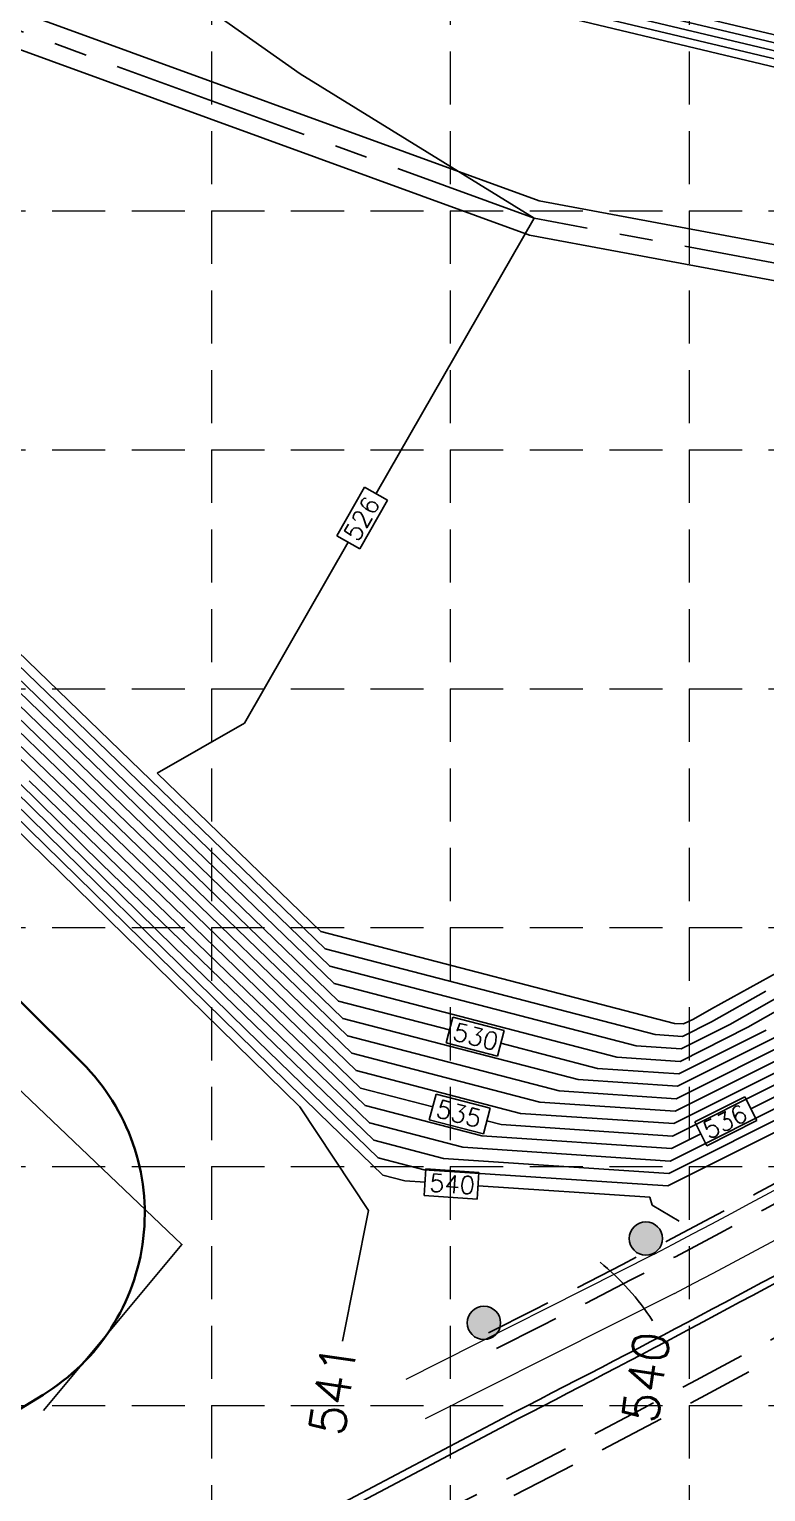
# Model space of a CAD drawing. Header units: feet. Extents: x 2597001 to 2598732, y 7017887 to 7019952.
# Drawn here: x 2597602.7 to 2597686, y 7018121.9 to 7018287.1 of the extents above; entities that cross this region are included whole.
import ezdxf

# ---------------------------------------------------------------- set-up
doc = ezdxf.new("R2010")
doc.units = ezdxf.units.FT
doc.header["$LTSCALE"] = 30
doc.header["$MEASUREMENT"] = 0
for name, pattern in [('18358A-BASE-GRAD$0$CENTER2', [1.125, 0.75, -0.125, 0.125, -0.125]), ('18358A-BASE-GRAD$0$HIDDEN', [0.375, 0.25, -0.125]), ('HIDDEN', [0.375, 0.25, -0.125])]:
    doc.linetypes.add(name, pattern=pattern)
doc.layers.get('0').update_dxf_attribs({"linetype": 'CONTINUOUS'})
for name, color, linetype, lineweight in [('18358A-BASE-SITE$0$A-Sidewalk', 241, 'CONTINUOUS', 20), ('18358A-BASE-SITE$0$COORDINATES 2-28-07', 2, 'CONTINUOUS', 0), ('18358A-BASE-SITE$0$D-CONCRETE', 2, 'CONTINUOUS', 9), ('18358A-BASE-SITE$0$D-HATCH-BNDRY', 7, 'CONTINUOUS', 5), ('18358A-BASE-SITE$0$Pond', 141, 'CONTINUOUS', 35)]:
    doc.layers.add(name, color=color, linetype=linetype, lineweight=lineweight)
for name, color, linetype in [('18358D-SURVEY$0$S-BNDRY-SYM', 7, 'CONTINUOUS'), ('18358D-SURVEY$0$S-CURB', 6, 'CONTINUOUS'), ('18358D-SURVEY$0$S-FENCE', 6, '18358D-SURVEY$0$XFENCE'), ('GRID', 254, 'HIDDEN'), ('PC', 35, 'CONTINUOUS'), ('STORM', 5, 'CONTINUOUS')]:
    doc.layers.add(name, color=color, linetype=linetype)
doc.styles.add('18358A-BASE-SITE$0$L3-M', font='simplex.shx', dxfattribs={"height": 3})
doc.styles.add('18358D-SURVEY$1$STANDARD', font='simplex.shx', dxfattribs={"oblique": 10})
doc.styles.add('L0.10-P', font='simplex.shx', dxfattribs={"height": 0.1})
doc.styles.add('L100', font='simplex.shx', dxfattribs={"height": 2})
doc.linetypes.add('18358D-SURVEY$0$XFENCE', pattern='A,0.5,-0.2,["X",18358D-SURVEY$1$STANDARD,S=0.06,R=0,X=-0.1,Y=-0.03],-0.03', length=0.73)

# ---------------------------------------------------------------- blocks, each defined once
blk = doc.blocks.new('18358D-SURVEY$0$ir')
h = blk.add_hatch(color=256)
edge = h.paths.add_edge_path()
edge.add_arc((0, 0), 0.0377, 0, 360)
blk.add_circle((0, 0), 0.0377)

msp = doc.modelspace()

# ---------------------------------------------------------------- linework, layer by layer
at = {"layer": '18358A-BASE-SITE$0$A-Sidewalk', "color": 7}
for p, q in [((2597673.38, 7018148.72), (2597645.31, 7018134.55)), ((2597675.69, 7018144.29), (2597647.5, 7018130.13))]:
    msp.add_line(p, q, dxfattribs=at)
for radius in [1160.02, 1165.02]:
    msp.add_arc((2597135.72, 7019176.61), radius, 297.61224, 305.38871, dxfattribs=at)
at = {"layer": '18358A-BASE-SITE$0$D-CONCRETE', "color": 7, "flags": 128}
msp.add_lwpolyline([(2597665.3, 7018089.96), (2597666.22, 7018088.19), (2597679.02, 7018094.76, 0.019511), (2597766.78, 7018143.6, 0.022109), (2597850.99, 7018199.73, 0.019989), (2597926.69, 7018259.82), (2597925.39, 7018261.34)], format="xyb", dxfattribs=at)
at = {"layer": '18358A-BASE-SITE$0$D-HATCH-BNDRY', "flags": 128}
msp.add_lwpolyline([(2597666.22, 7018088.19), (2597665.67, 7018089.25, 0.035772), (2597675.4, 7018095.25), (2597740.46, 7018142.1, -0.027519), (2597749.76, 7018147.97, 0.02141), (2597834.78, 7018203.47, 0.984779), (2597831.09, 7018208.47), (2597830.39, 7018209.45, 0.022577), (2597913.5, 7018274.96), (2597914.27, 7018274.06), (2597913.65, 7018273.52, 0.414673), (2597912.88, 7018262.23), (2597913.98, 7018260.97, 0.413754), (2597925.26, 7018260.2), (2597925.89, 7018260.75), (2597926.69, 7018259.82, -0.019989), (2597850.99, 7018199.73, -0.022109), (2597766.78, 7018143.6, -0.019511), (2597679.02, 7018094.76)], format="xyb", close=True, dxfattribs=at)
at = {"layer": '18358A-BASE-SITE$0$Pond', "color": 5}
msp.add_lwpolyline([(2597391.23, 7018189.13), (2597407.13, 7018216.82, -0.126348), (2597422.76, 7018232.85), (2597468.96, 7018260.97, -0.183471), (2597524.08, 7018254.45), (2597608.72, 7018170.34, -0.486608), (2597604.3, 7018132.83), (2597576.53, 7018115.88), (2597540.26, 7018095.99), (2597517.46, 7018083.85), (2597506.97, 7018079.67)], format="xyb", dxfattribs=at)
at = {"layer": '18358D-SURVEY$0$S-CURB', "color": 7}
for points in [[(2597585.74, 7018093.3), (2597588.97, 7018094.98, 0.105517), (2597592.37, 7018097.55), (2597592.78, 7018097.97, -0.111688), (2597597.01, 7018101.5), (2597611.75, 7018109.04, -0.092495), (2597616.16, 7018110.4), (2597617.37, 7018110.56, 0.089913), (2597621.66, 7018111.89), (2597657.61, 7018130.88, 0.017249), (2597745.87, 7018179.77), (2597746.98, 7018180.45, 0.014356), (2597808.22, 7018220.73)], [(2597808.69, 7018220.05, -0.014928), (2597746.26, 7018179.06, -0.015298), (2597657.99, 7018130.1), (2597622.13, 7018111.16, -0.10169), (2597617.2, 7018109.72, 0.087838), (2597612.14, 7018108.4), (2597604.83, 7018104.6), (2597597.28, 7018100.73, 0.100184), (2597593.25, 7018097.52, -0.087784), (2597589.09, 7018094.03), (2597585.82, 7018092.37)], [(2597624.34, 7018087.11, 0.002866), (2597713.54, 7018134.45, 0.02409), (2597798.62, 7018186.03, 0.008627), (2597831.23, 7018208.58)], [(2597625.06, 7018086.6), (2597668.89, 7018109.7, 0.015929), (2597758, 7018159.07), (2597759.4, 7018159.9, 0.016544), (2597831.71, 7018207.91)]]:
    msp.add_lwpolyline(points, format="xyb", dxfattribs=at)
at = {"layer": '18358D-SURVEY$0$S-FENCE', "color": 7, "ltscale": 0.3}
msp.add_lwpolyline([(2597604.35, 7018131.04), (2597620, 7018149.83), (2597387.07, 7018371.85), (2597374.16, 7018362.17), (2597367.83, 7018339.07)], dxfattribs=at)
at = {"layer": 'GRID', "color": 252, "linetype": 'HIDDEN', "lineweight": 0, "ltscale": 0.8}
for p, q in [((2597623.33, 7018941.62), (2597623.33, 7017996.5)), ((2597650.33, 7018941.62), (2597650.33, 7017996.5)), ((2597677.33, 7018941.62), (2597677.33, 7017996.5)), ((2597029.33, 7018266.62), (2598703.33, 7018266.62)), ((2597029.33, 7018239.62), (2598703.33, 7018239.62)), ((2597029.33, 7018212.62), (2598703.33, 7018212.62)), ((2597029.33, 7018185.62), (2598703.33, 7018185.62)), ((2597029.33, 7018158.62), (2598703.33, 7018158.62)), ((2597029.33, 7018131.62), (2598703.33, 7018131.62))]:
    msp.add_line(p, q, dxfattribs=at)
at = {"layer": 'PC', "color": 35, "linetype": 'Continuous', "extrusion": (-0.23215, -0.97268, 0)}
for p, q in [((2597537.41, 7018319.48, 527), (2597743.65, 7018270.26, 527)), ((2597537.41, 7018319.48, 527), (2597743.65, 7018270.26, 527)), ((2597540.8, 7018319.57, 528), (2597730.46, 7018274.31, 528)), ((2597540.8, 7018319.57, 528), (2597730.46, 7018274.31, 528)), ((2597551.14, 7018318.01, 529), (2597717.27, 7018278.36, 529)), ((2597551.14, 7018318.01, 529), (2597717.27, 7018278.36, 529)), ((2597562.7, 7018316.16, 530), (2597701.89, 7018282.94, 530)), ((2597562.7, 7018316.16, 530), (2597701.89, 7018282.94, 530))]:
    msp.add_line(p, q, dxfattribs=at)
at = {"layer": 'PC', "color": 35, "extrusion": (-0.23215, -0.97268, 0)}
msp.add_line((2597604.35, 7018302.6, 526), (2597756.84, 7018266.2, 526), dxfattribs=at)
msp.add_line((2597604.35, 7018302.6, 526), (2597756.84, 7018266.2, 526), dxfattribs=at)
at = {"layer": 'PC', "color": 35, "extrusion": (-0.577234, -0.816579, 0)}
msp.add_line((2597633.36, 7018282.09, 526), (2597604.35, 7018302.6, 526), dxfattribs=at)
msp.add_line((2597633.36, 7018282.09, 526), (2597604.35, 7018302.6, 526), dxfattribs=at)
at = {"layer": 'PC', "color": 35, "linetype": 'Continuous'}
for p, q in [((2597636.21, 7018183.22, 527), (2597529.1, 7018286.75, 527)), ((2597636.21, 7018183.22, 527), (2597529.1, 7018286.75, 527)), ((2597636.71, 7018181.26, 528), (2597537.28, 7018277.35, 528)), ((2597636.71, 7018181.26, 528), (2597537.28, 7018277.35, 528)), ((2597637.21, 7018179.29, 529), (2597545.46, 7018267.96, 529)), ((2597637.21, 7018179.29, 529), (2597545.46, 7018267.96, 529)), ((2597637.71, 7018177.32, 530), (2597553.65, 7018258.57, 530)), ((2597637.71, 7018177.32, 530), (2597553.65, 7018258.57, 530)), ((2597637.51, 7018229.91, 526), (2597640.66, 7018235.4, 526)), ((2597637.51, 7018229.91, 526), (2597640.66, 7018235.4, 526)), ((2597640.66, 7018235.4, 526), (2597643.26, 7018233.91, 526)), ((2597640.66, 7018235.4, 526), (2597643.26, 7018233.91, 526)), ((2597643.26, 7018233.91, 526), (2597640.11, 7018228.42, 526)), ((2597643.26, 7018233.91, 526), (2597640.11, 7018228.42, 526)), ((2597639.21, 7018171.42, 533), (2597578.2, 7018230.39, 533)), ((2597639.21, 7018171.42, 533), (2597578.2, 7018230.39, 533)), ((2597640.11, 7018228.42, 526), (2597637.51, 7018229.91, 526)), ((2597640.11, 7018228.42, 526), (2597637.51, 7018229.91, 526)), ((2597619.11, 7018183.42, 538), (2597573.86, 7018227.74, 538)), ((2597619.11, 7018183.42, 538), (2597573.86, 7018227.74, 538)), ((2597640.2, 7018167.49, 535), (2597594.56, 7018211.6, 535)), ((2597640.2, 7018167.49, 535), (2597594.56, 7018211.6, 535)), ((2597633.32, 7018165.37, 541), (2597593.59, 7018204.27, 541)), ((2597633.32, 7018165.37, 541), (2597593.59, 7018204.27, 541)), ((2597641.7, 7018161.59, 538), (2597619.11, 7018183.42, 538)), ((2597641.7, 7018161.59, 538), (2597619.11, 7018183.42, 538)), ((2597692.14, 7018180.48, 528), (2597681.93, 7018174.67, 528)), ((2597692.14, 7018180.48, 528), (2597681.93, 7018174.67, 528)), ((2597669.17, 7018170.99, 529), (2597637.21, 7018179.29, 529)), ((2597669.17, 7018170.99, 529), (2597637.21, 7018179.29, 529)), ((2597650.25, 7018174.06, 530), (2597637.71, 7018177.32, 530)), ((2597650.25, 7018174.06, 530), (2597637.71, 7018177.32, 530)), ((2597664.81, 7018168.45, 531), (2597638.21, 7018175.36, 531)), ((2597664.81, 7018168.45, 531), (2597638.21, 7018175.36, 531)), ((2597642.2, 7018159.62, 539), (2597627.29, 7018174.03, 539)), ((2597642.2, 7018159.62, 539), (2597627.29, 7018174.03, 539)), ((2597676.58, 7018173.33, 527), (2597673.52, 7018173.53, 527)), ((2597676.58, 7018173.33, 527), (2597673.52, 7018173.53, 527)), ((2597688.1, 7018173.75, 531), (2597676.03, 7018167.69, 531)), ((2597688.1, 7018173.75, 531), (2597676.03, 7018167.69, 531)), ((2597683.99, 7018174.36, 529), (2597676.31, 7018170.51, 529)), ((2597683.99, 7018174.36, 529), (2597676.31, 7018170.51, 529)), ((2597681.93, 7018174.67, 528), (2597676.44, 7018171.92, 528)), ((2597681.93, 7018174.67, 528), (2597676.44, 7018171.92, 528)), ((2597666.99, 7018169.72, 530), (2597656.06, 7018172.56, 530)), ((2597666.99, 7018169.72, 530), (2597656.06, 7018172.56, 530)), ((2597676.44, 7018171.92, 528), (2597671.35, 7018172.26, 528)), ((2597676.44, 7018171.92, 528), (2597671.35, 7018172.26, 528)), ((2597700.43, 7018171.9, 537), (2597675.19, 7018159.25, 537)), ((2597700.43, 7018171.9, 537), (2597675.19, 7018159.25, 537)), ((2597698.37, 7018172.2, 536), (2597684.33, 7018165.16, 536)), ((2597698.37, 7018172.2, 536), (2597684.33, 7018165.16, 536)), ((2597702.64, 7018170.33, 539), (2597674.92, 7018156.43, 539)), ((2597702.64, 7018170.33, 539), (2597674.92, 7018156.43, 539)), ((2597676.03, 7018167.69, 531), (2597664.81, 7018168.45, 531)), ((2597676.03, 7018167.69, 531), (2597664.81, 7018168.45, 531)), ((2597676.17, 7018169.1, 530), (2597666.99, 7018169.72, 530)), ((2597676.17, 7018169.1, 530), (2597666.99, 7018169.72, 530)), ((2597648.73, 7018166.82, 535), (2597654.86, 7018165.23, 535)), ((2597648.73, 7018166.82, 535), (2597654.86, 7018165.23, 535)), ((2597675.89, 7018166.29, 532), (2597662.64, 7018167.17, 532)), ((2597675.89, 7018166.29, 532), (2597662.64, 7018167.17, 532)), ((2597654.1, 7018162.33, 535), (2597647.97, 7018163.92, 535)), ((2597654.1, 7018162.33, 535), (2597647.97, 7018163.92, 535)), ((2597675.47, 7018162.06, 535), (2597656.1, 7018163.36, 535)), ((2597675.47, 7018162.06, 535), (2597656.1, 7018163.36, 535)), ((2597675.61, 7018163.47, 534), (2597658.28, 7018164.63, 534)), ((2597675.61, 7018163.47, 534), (2597658.28, 7018164.63, 534)), ((2597678.67, 7018162.32, 536), (2597675.33, 7018160.65, 536)), ((2597678.67, 7018162.32, 536), (2597675.33, 7018160.65, 536)), ((2597649.57, 7018159.54, 538), (2597641.7, 7018161.59, 538)), ((2597649.57, 7018159.54, 538), (2597641.7, 7018161.59, 538)), ((2597675.19, 7018159.25, 537), (2597651.75, 7018160.82, 537)), ((2597675.19, 7018159.25, 537), (2597651.75, 7018160.82, 537)), ((2597647.39, 7018158.27, 539), (2597642.2, 7018159.62, 539)), ((2597647.39, 7018158.27, 539), (2597642.2, 7018159.62, 539)), ((2597647.39, 7018155.35, 540), (2597647.59, 7018158.35, 540)), ((2597647.39, 7018155.35, 540), (2597647.59, 7018158.35, 540)), ((2597675.06, 7018157.84, 538), (2597649.57, 7018159.54, 538)), ((2597675.06, 7018157.84, 538), (2597649.57, 7018159.54, 538)), ((2597647.49, 7018156.85, 540), (2597645.21, 7018157, 540)), ((2597647.49, 7018156.85, 540), (2597645.21, 7018157, 540)), ((2597641.08, 7018153.65, 541), (2597641.08, 7018153.65, 541)), ((2597641.08, 7018153.65, 541), (2597641.08, 7018153.65, 541)), ((2597676.2, 7018152.46, 540), (2597673.18, 7018154.27, 540)), ((2597676.2, 7018152.46, 540), (2597673.18, 7018154.27, 540))]:
    msp.add_line(p, q, dxfattribs=at)
at = {"layer": 'PC', "color": 35}
for p, q in [((2597659.84, 7018265.79, 526), (2597633.36, 7018282.09, 526)), ((2597659.84, 7018265.79, 526), (2597633.36, 7018282.09, 526)), ((2597641.96, 7018234.66, 526), (2597659.84, 7018265.79, 526)), ((2597641.96, 7018234.66, 526), (2597659.84, 7018265.79, 526)), ((2597641.08, 7018153.65), (2597638.14, 7018138.88))]:
    msp.add_line(p, q, dxfattribs=at)
at = {"layer": 'PC', "color": 35, "linetype": 'Continuous', "extrusion": (-0.694957, -0.719051, 0)}
for p, q in [((2597638.21, 7018175.36, 531), (2597561.83, 7018249.17, 531)), ((2597638.21, 7018175.36, 531), (2597561.83, 7018249.17, 531)), ((2597638.71, 7018173.39, 532), (2597570.01, 7018239.78, 532)), ((2597638.71, 7018173.39, 532), (2597570.01, 7018239.78, 532)), ((2597639.7, 7018169.46, 534), (2597586.38, 7018221, 534)), ((2597639.7, 7018169.46, 534), (2597586.38, 7018221, 534)), ((2597640.7, 7018165.52, 536), (2597602.74, 7018202.21, 536)), ((2597640.7, 7018165.52, 536), (2597602.74, 7018202.21, 536)), ((2597641.2, 7018163.56, 537), (2597610.93, 7018192.82, 537)), ((2597641.2, 7018163.56, 537), (2597610.93, 7018192.82, 537))]:
    msp.add_line(p, q, dxfattribs=at)
at = {"layer": 'PC', "color": 35, "linetype": 'Continuous', "extrusion": (-0.699705, -0.714432, 0)}
for p, q in [((2597610.93, 7018192.82, 537), (2597567.77, 7018235.09, 537)), ((2597610.93, 7018192.82, 537), (2597567.77, 7018235.09, 537)), ((2597627.29, 7018174.03, 539), (2597579.04, 7018221.28, 539)), ((2597627.29, 7018174.03, 539), (2597579.04, 7018221.28, 539))]:
    msp.add_line(p, q, dxfattribs=at)
at = {"layer": 'PC', "color": 35, "extrusion": (0.867179, -0.497996, 0)}
msp.add_line((2597627.06, 7018208.71, 526), (2597638.81, 7018229.17, 526), dxfattribs=at)
msp.add_line((2597627.06, 7018208.71, 526), (2597638.81, 7018229.17, 526), dxfattribs=at)
at = {"layer": 'PC', "color": 35, "extrusion": (-0.483387, 0.875407, 0)}
msp.add_line((2597758.25, 7018219.73, 526), (2597679.86, 7018176.45, 526), dxfattribs=at)
msp.add_line((2597758.25, 7018219.73, 526), (2597679.86, 7018176.45, 526), dxfattribs=at)
at = {"layer": 'PC', "color": 35, "linetype": 'Continuous', "extrusion": (0.699705, 0.714432, 0)}
msp.add_line((2597635.47, 7018164.64, 540), (2597584.8, 7018214.27, 540), dxfattribs=at)
msp.add_line((2597635.47, 7018164.64, 540), (2597584.8, 7018214.27, 540), dxfattribs=at)
at = {"layer": 'PC', "color": 35, "extrusion": (0.497653, -0.867376, 0)}
msp.add_line((2597617.22, 7018203.06, 526), (2597627.06, 7018208.71, 526), dxfattribs=at)
msp.add_line((2597617.22, 7018203.06, 526), (2597627.06, 7018208.71, 526), dxfattribs=at)
at = {"layer": 'PC', "color": 35, "extrusion": (-0.694957, -0.719051, 0)}
msp.add_line((2597635.71, 7018185.19, 526), (2597617.22, 7018203.06, 526), dxfattribs=at)
msp.add_line((2597635.71, 7018185.19, 526), (2597617.22, 7018203.06, 526), dxfattribs=at)
at = {"layer": 'PC', "color": 35, "extrusion": (-0.251362, -0.967893, 0)}
msp.add_line((2597675.7, 7018174.8, 526), (2597635.71, 7018185.19, 526), dxfattribs=at)
msp.add_line((2597675.7, 7018174.8, 526), (2597635.71, 7018185.19, 526), dxfattribs=at)
at = {"layer": 'PC', "color": 35, "linetype": 'Continuous', "extrusion": (0.251362, 0.967893, 0)}
for p, q in [((2597673.52, 7018173.53, 527), (2597636.21, 7018183.22, 527)), ((2597673.52, 7018173.53, 527), (2597636.21, 7018183.22, 527)), ((2597653.92, 7018162.09, 536), (2597640.7, 7018165.52, 536)), ((2597653.92, 7018162.09, 536), (2597640.7, 7018165.52, 536)), ((2597645.21, 7018157, 540), (2597642.7, 7018157.65, 540)), ((2597645.21, 7018157, 540), (2597642.7, 7018157.65, 540))]:
    msp.add_line(p, q, dxfattribs=at)
at = {"layer": 'PC', "color": 35, "linetype": 'Continuous', "extrusion": (-0.494133, 0.869386, 0)}
msp.add_line((2597698.29, 7018182.49, 529), (2597683.99, 7018174.36, 529), dxfattribs=at)
msp.add_line((2597698.29, 7018182.49, 529), (2597683.99, 7018174.36, 529), dxfattribs=at)
at = {"layer": 'PC', "color": 35, "linetype": 'Continuous', "extrusion": (-0.251362, -0.967893, 0)}
for p, q in [((2597671.35, 7018172.26, 528), (2597636.71, 7018181.26, 528)), ((2597671.35, 7018172.26, 528), (2597636.71, 7018181.26, 528)), ((2597650.63, 7018175.52, 530), (2597656.44, 7018174.01, 530)), ((2597650.63, 7018175.52, 530), (2597656.44, 7018174.01, 530)), ((2597662.64, 7018167.17, 532), (2597638.71, 7018173.39, 532)), ((2597662.64, 7018167.17, 532), (2597638.71, 7018173.39, 532)), ((2597655.68, 7018171.1, 530), (2597649.88, 7018172.61, 530)), ((2597655.68, 7018171.1, 530), (2597649.88, 7018172.61, 530)), ((2597660.46, 7018165.9, 533), (2597639.21, 7018171.42, 533)), ((2597660.46, 7018165.9, 533), (2597639.21, 7018171.42, 533)), ((2597658.28, 7018164.63, 534), (2597639.7, 7018169.46, 534)), ((2597658.28, 7018164.63, 534), (2597639.7, 7018169.46, 534)), ((2597648.35, 7018165.37, 535), (2597640.2, 7018167.49, 535)), ((2597648.35, 7018165.37, 535), (2597640.2, 7018167.49, 535)), ((2597651.75, 7018160.82, 537), (2597641.2, 7018163.56, 537)), ((2597651.75, 7018160.82, 537), (2597641.2, 7018163.56, 537)), ((2597656.1, 7018163.36, 535), (2597654.48, 7018163.78, 535)), ((2597656.1, 7018163.36, 535), (2597654.48, 7018163.78, 535))]:
    msp.add_line(p, q, dxfattribs=at)
at = {"layer": 'PC', "color": 35, "linetype": 'Continuous', "extrusion": (0.494133, -0.869386, 0)}
msp.add_line((2597686, 7018178.46, 527), (2597679.87, 7018174.98, 527), dxfattribs=at)
msp.add_line((2597686, 7018178.46, 527), (2597679.87, 7018174.98, 527), dxfattribs=at)
at = {"layer": 'PC', "color": 35, "linetype": 'Continuous', "extrusion": (0.967893, -0.251362, 0)}
for p, q in [((2597649.88, 7018172.61, 530), (2597650.63, 7018175.52, 530)), ((2597649.88, 7018172.61, 530), (2597650.63, 7018175.52, 530)), ((2597656.44, 7018174.01, 530), (2597655.68, 7018171.1, 530)), ((2597656.44, 7018174.01, 530), (2597655.68, 7018171.1, 530)), ((2597647.97, 7018163.92, 535), (2597648.73, 7018166.82, 535)), ((2597647.97, 7018163.92, 535), (2597648.73, 7018166.82, 535)), ((2597654.86, 7018165.23, 535), (2597654.1, 7018162.33, 535)), ((2597654.86, 7018165.23, 535), (2597654.1, 7018162.33, 535))]:
    msp.add_line(p, q, dxfattribs=at)
at = {"layer": 'PC', "color": 35, "linetype": 'Continuous', "extrusion": (0.448206, -0.89393, 0)}
for p, q in [((2597679.87, 7018174.98, 527), (2597676.58, 7018173.33, 527)), ((2597679.87, 7018174.98, 527), (2597676.58, 7018173.33, 527)), ((2597686.04, 7018174.05, 530), (2597676.17, 7018169.1, 530)), ((2597686.04, 7018174.05, 530), (2597676.17, 7018169.1, 530)), ((2597702.48, 7018171.59, 538), (2597675.06, 7018157.84, 538)), ((2597702.48, 7018171.59, 538), (2597675.06, 7018157.84, 538)), ((2597694.26, 7018172.82, 534), (2597675.61, 7018163.47, 534)), ((2597694.26, 7018172.82, 534), (2597675.61, 7018163.47, 534)), ((2597692.21, 7018173.13, 533), (2597675.75, 7018164.88, 533)), ((2597692.21, 7018173.13, 533), (2597675.75, 7018164.88, 533)), ((2597687.55, 7018168.12, 535), (2597675.47, 7018162.06, 535)), ((2597687.55, 7018168.12, 535), (2597675.47, 7018162.06, 535))]:
    msp.add_line(p, q, dxfattribs=at)
at = {"layer": 'PC', "color": 35, "extrusion": (-0.448206, 0.89393, 0)}
msp.add_line((2597677.82, 7018175.29, 526), (2597676.72, 7018174.74, 526), dxfattribs=at)
msp.add_line((2597677.82, 7018175.29, 526), (2597676.72, 7018174.74, 526), dxfattribs=at)
at = {"layer": 'PC', "color": 35, "extrusion": (0.494133, -0.869386, 0)}
msp.add_line((2597679.86, 7018176.45, 526), (2597677.82, 7018175.29, 526), dxfattribs=at)
msp.add_line((2597679.86, 7018176.45, 526), (2597677.82, 7018175.29, 526), dxfattribs=at)
at = {"layer": 'PC', "color": 35, "extrusion": (-0.066861, -0.997762, 0)}
msp.add_line((2597676.72, 7018174.74, 526), (2597675.7, 7018174.8, 526), dxfattribs=at)
msp.add_line((2597676.72, 7018174.74, 526), (2597675.7, 7018174.8, 526), dxfattribs=at)
at = {"layer": 'PC', "color": 35, "linetype": 'Continuous', "extrusion": (-0.448206, 0.89393, 0)}
for p, q in [((2597690.15, 7018173.44, 532), (2597675.89, 7018166.29, 532)), ((2597690.15, 7018173.44, 532), (2597675.89, 7018166.29, 532)), ((2597677.99, 7018163.66, 536), (2597683.65, 7018166.5, 536)), ((2597677.99, 7018163.66, 536), (2597683.65, 7018166.5, 536)), ((2597685, 7018163.82, 536), (2597679.34, 7018160.98, 536)), ((2597685, 7018163.82, 536), (2597679.34, 7018160.98, 536))]:
    msp.add_line(p, q, dxfattribs=at)
at = {"layer": 'PC', "color": 35, "linetype": 'Continuous', "extrusion": (-0.066861, -0.997762, 0)}
for p, q in [((2597676.31, 7018170.51, 529), (2597669.17, 7018170.99, 529)), ((2597676.31, 7018170.51, 529), (2597669.17, 7018170.99, 529)), ((2597675.75, 7018164.88, 533), (2597660.46, 7018165.9, 533)), ((2597675.75, 7018164.88, 533), (2597660.46, 7018165.9, 533)), ((2597675.33, 7018160.65, 536), (2597653.92, 7018162.09, 536)), ((2597675.33, 7018160.65, 536), (2597653.92, 7018162.09, 536)), ((2597647.59, 7018158.35, 540), (2597653.58, 7018157.94, 540)), ((2597647.59, 7018158.35, 540), (2597653.58, 7018157.94, 540)), ((2597674.92, 7018156.43, 539), (2597647.39, 7018158.27, 539)), ((2597674.92, 7018156.43, 539), (2597647.39, 7018158.27, 539)), ((2597653.38, 7018154.95, 540), (2597647.39, 7018155.35, 540)), ((2597653.38, 7018154.95, 540), (2597647.39, 7018155.35, 540)), ((2597672.89, 7018155.15, 540), (2597653.48, 7018156.45, 540)), ((2597672.89, 7018155.15, 540), (2597653.48, 7018156.45, 540))]:
    msp.add_line(p, q, dxfattribs=at)
at = {"layer": 'PC', "color": 35, "linetype": 'Continuous', "extrusion": (0.833708, 0.552205, 0)}
msp.add_line((2597641.08, 7018153.65, 541), (2597633.32, 7018165.37, 541), dxfattribs=at)
msp.add_line((2597641.08, 7018153.65, 541), (2597633.32, 7018165.37, 541), dxfattribs=at)
at = {"layer": 'PC', "color": 35, "linetype": 'Continuous', "extrusion": (0.89393, 0.448206, 0)}
for p, q in [((2597683.65, 7018166.5, 536), (2597685, 7018163.82, 536)), ((2597683.65, 7018166.5, 536), (2597685, 7018163.82, 536)), ((2597679.34, 7018160.98, 536), (2597677.99, 7018163.66, 536)), ((2597679.34, 7018160.98, 536), (2597677.99, 7018163.66, 536))]:
    msp.add_line(p, q, dxfattribs=at)
at = {"layer": 'PC', "color": 35, "linetype": 'Continuous', "extrusion": (0.694957, 0.719051, 0)}
msp.add_line((2597642.7, 7018157.65, 540), (2597635.47, 7018164.64, 540), dxfattribs=at)
msp.add_line((2597642.7, 7018157.65, 540), (2597635.47, 7018164.64, 540), dxfattribs=at)
at = {"layer": 'PC', "color": 35, "linetype": 'Continuous', "extrusion": (0.997762, -0.066861, 0)}
msp.add_line((2597653.58, 7018157.94, 540), (2597653.38, 7018154.95, 540), dxfattribs=at)
msp.add_line((2597653.58, 7018157.94, 540), (2597653.38, 7018154.95, 540), dxfattribs=at)
at = {"layer": 'PC', "color": 35, "linetype": 'Continuous', "extrusion": (0.950193, 0.311662, 0)}
msp.add_line((2597673.18, 7018154.27, 540), (2597672.89, 7018155.15, 540), dxfattribs=at)
msp.add_line((2597673.18, 7018154.27, 540), (2597672.89, 7018155.15, 540), dxfattribs=at)
at = {"layer": 'PC', "color": 35}
msp.add_arc((2597649.13, 7018125.62), 28.67, 32.9126, 50.7196, dxfattribs=at)
at = {"layer": 'STORM', "color": 170}
for p, q in [((2597487.15, 7018330.74, 526.5), (2597660.37, 7018267.73, 526.5)), ((2597487.15, 7018330.74, 526.5), (2597660.37, 7018267.73, 526.5)), ((2597484.48, 7018327.46, 526.5), (2597659.31, 7018263.86, 526.5)), ((2597484.48, 7018327.46, 526.5), (2597659.31, 7018263.86, 526.5)), ((2597660.37, 7018267.73, 526.5), (2597773.66, 7018246.63, 526.5)), ((2597660.37, 7018267.73, 526.5), (2597773.66, 7018246.63, 526.5)), ((2597659.31, 7018263.86, 526.5), (2597773.28, 7018242.63, 526.5)), ((2597659.31, 7018263.86, 526.5), (2597773.28, 7018242.63, 526.5))]:
    msp.add_line(p, q, dxfattribs=at)
at = {"layer": 'STORM', "linetype": '18358A-BASE-GRAD$0$CENTER2', "elevation": 526.5, "flags": 128}
msp.add_lwpolyline([(2597485.82, 7018329.1), (2597659.84, 7018265.79), (2597773.47, 7018244.63)], dxfattribs=at)
msp.add_lwpolyline([(2597485.82, 7018329.1), (2597659.84, 7018265.79), (2597773.47, 7018244.63)], dxfattribs=at)
at = {"layer": 'STORM', "color": 170, "linetype": '18358A-BASE-GRAD$0$HIDDEN'}
for centre, radius, start, end in [((2597094.87, 7019225.1), 1236.79, 294.93224, 315.23333), ((2597094.87, 7019225.1), 1236.79, 294.93224, 315.23333), ((2597094.87, 7019225.1), 1238.79, 294.93224, 315.28612), ((2597094.87, 7019225.1), 1238.79, 294.93224, 315.28612), ((2597133.75, 7019178.63), 1162.09, 296.63259, 314.45147), ((2597133.75, 7019178.63), 1162.09, 296.63259, 314.45147), ((2597133.75, 7019178.63), 1164.09, 296.63259, 314.50259), ((2597133.75, 7019178.63), 1164.09, 296.63259, 314.50259)]:
    msp.add_arc(centre, radius, start, end, dxfattribs=at)

# ---------------------------------------------------------------- block references
at = {"layer": '18358D-SURVEY$0$S-BNDRY-SYM', "xscale": 50, "yscale": 50}
for p in [(2597672.45, 7018150.49), (2597654.15, 7018140.96)]:
    msp.add_blockref('18358D-SURVEY$0$ir', p, dxfattribs=at)

# ---------------------------------------------------------------- texts
at = {"layer": '18358A-BASE-SITE$0$COORDINATES 2-28-07', "color": 2, "insert": (2597606.88, 7018146.48), "char_height": 3, "width": 3.9209, "attachment_point": 9, "style": '18358A-BASE-SITE$0$L3-M'}
msp.add_mtext('\\A1;', dxfattribs=at)
at = {"layer": 'PC', "color": 35}
for s, height, rotation, style, p in [('526', 2, 60.1325, 'L0.10-P', (2597639.92, 7018229.1, 526)), ('526', 2, 60.1325, 'L0.10-P', (2597639.92, 7018229.1, 526)), ('530', 2, 345.4419, 'L0.10-P', (2597650.49, 7018172.97, 530)), ('530', 2, 345.4419, 'L0.10-P', (2597650.49, 7018172.97, 530)), ('535', 2, 345.4419, 'L0.10-P', (2597648.58, 7018164.28, 535)), ('535', 2, 345.4419, 'L0.10-P', (2597648.58, 7018164.28, 535)), ('536', 2, 26.6286, 'L0.10-P', (2597679.56, 7018161.65, 536)), ('536', 2, 26.6286, 'L0.10-P', (2597679.56, 7018161.65, 536)), ('540', 2, 356.1663, 'L0.10-P', (2597647.92, 7018155.82, 540)), ('540', 2, 356.1663, 'L0.10-P', (2597647.92, 7018155.82, 540)), ('540', 4, 81.5449, 'L100', (2597673.7, 7018129.46, 535)), ('541', 4, 81.5449, 'L100', (2597638.31, 7018128.04, 535))]:
    msp.add_text(s, height=height, rotation=rotation, dxfattribs=dict(at, style=style)).set_placement(p)

doc.saveas('drawing.dxf')
